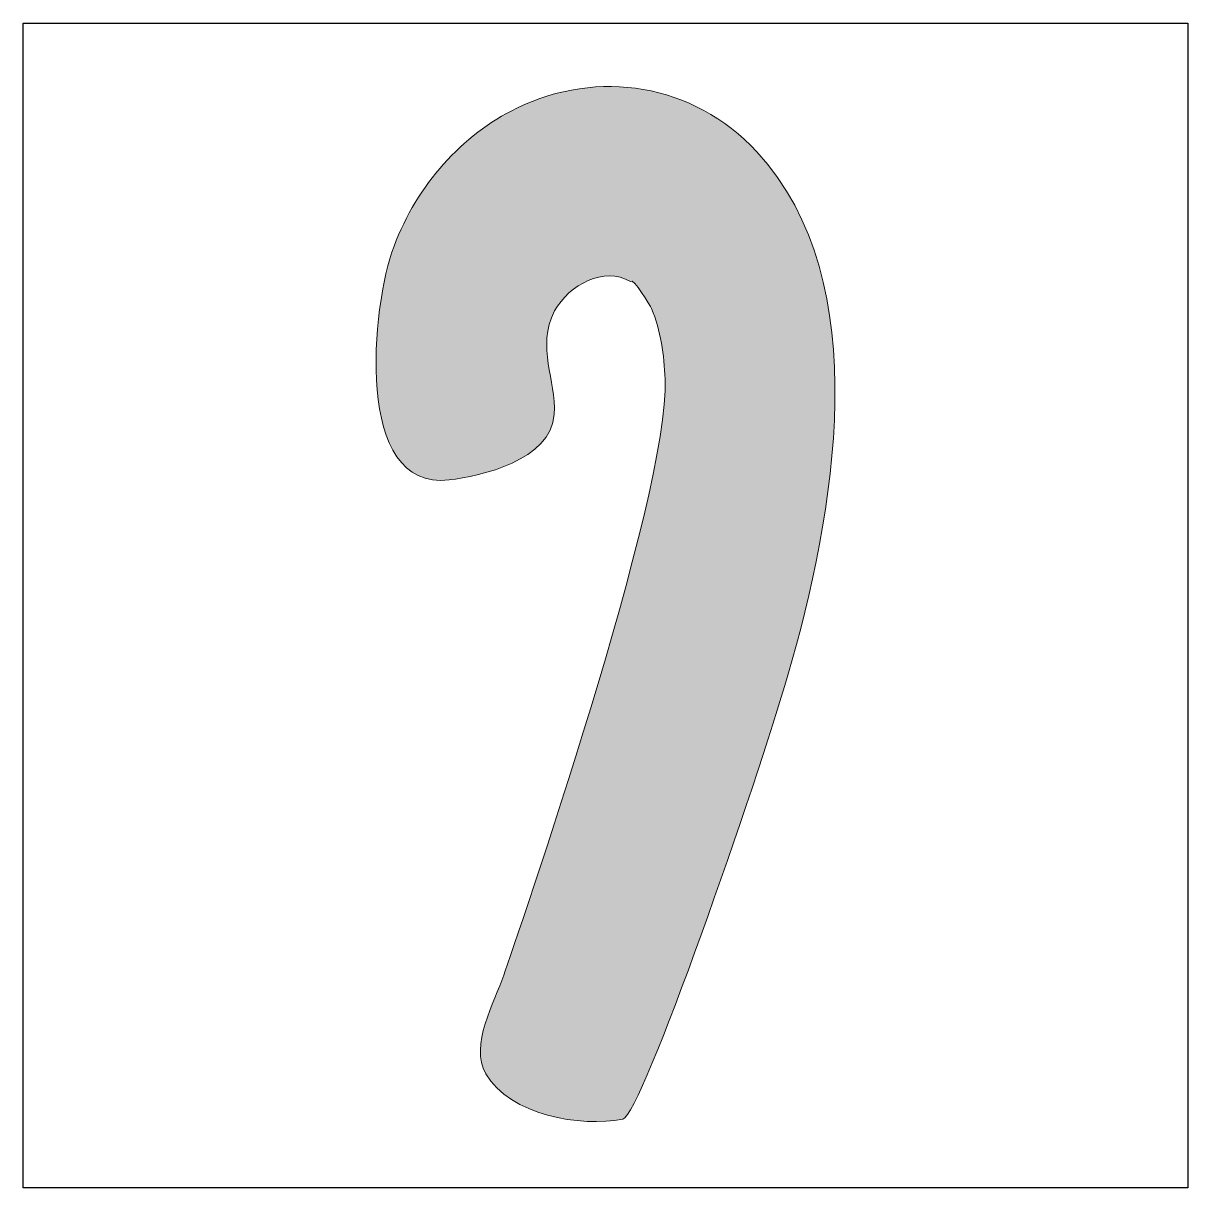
# Model space of a CAD drawing. Header units: inches. Extents: x 0 to 114, y 0 to 114.
import ezdxf

# ---------------------------------------------------------------- set-up
doc = ezdxf.new("R2010")
doc.units = ezdxf.units.IN
doc.header["$MEASUREMENT"] = 0
doc.layers.add('Image Background', color=7, linetype='Continuous')
doc.layers.add('Layer 1', color=7, linetype='Continuous')
picture_1 = doc.add_image_def('image1.png', size_in_pixel=(1350, 1350))

msp = doc.modelspace()

# ---------------------------------------------------------------- hatches: boundary and pattern name
at = {"layer": 'Layer 1', "true_color": 0xba3c2e}
h = msp.add_hatch(color=15, dxfattribs=at)
h.dxf.hatch_style = 2
edge = h.paths.add_edge_path()
edge.add_spline(control_points=[(72.01, 101.68), (65.75, 108.44), (56.38, 109.83), (48.44, 105.97), (43.07, 103.35), (38.67, 98.46), (36.39, 92.42), (34.19, 86.58), (32.36, 68.33), (41.81, 69.48), (44.88, 69.85), (51.81, 71.38), (52.11, 75.92), (52.34, 79.33), (50.31, 82.45), (52.16, 86.07), (53.6, 88.68), (57, 90.43), (59.6, 88.96), (59.86, 89.37), (61.57, 86.52), (61.67, 86.29), (62.59, 84.16), (62.89, 81.71), (63, 79.37), (63.51, 67.99), (48.3, 24.18), (47.16, 20.86), (46.27, 18.27), (43.79, 13.92), (45.39, 11.19), (47.8, 7.09), (54.69, 5.92), (58.86, 6.74), (60.69, 7.1), (72.1, 40.07), (75.05, 50.31), (79.6, 65.99), (83.83, 88.9), (72.01, 101.68)], knot_values=[0, 0, 0, 0, 1, 1, 1, 2, 2, 2, 3, 3, 3, 4, 4, 4, 5, 5, 5, 6, 6, 6, 7, 7, 7, 8, 8, 8, 9, 9, 9, 10, 10, 10, 11, 11, 11, 12, 12, 12, 13, 13, 13, 13], degree=3, periodic=1)

# ---------------------------------------------------------------- linework, layer by layer
at = {"layer": 'Layer 1', "lineweight": 0}
msp.add_open_spline([(72.01, 101.68), (65.75, 108.44), (56.38, 109.83), (48.44, 105.97), (43.07, 103.35), (38.67, 98.46), (36.39, 92.42), (34.19, 86.58), (32.36, 68.33), (41.81, 69.48), (44.88, 69.85), (51.81, 71.38), (52.11, 75.92), (52.34, 79.33), (50.31, 82.45), (52.16, 86.07), (53.6, 88.68), (57, 90.43), (59.6, 88.96), (59.86, 89.37), (61.57, 86.52), (61.67, 86.29), (62.59, 84.16), (62.89, 81.71), (63, 79.37), (63.51, 67.99), (48.3, 24.18), (47.16, 20.86), (46.27, 18.27), (43.79, 13.92), (45.39, 11.19), (47.8, 7.09), (54.69, 5.92), (58.86, 6.74), (60.69, 7.1), (72.1, 40.07), (75.05, 50.31), (79.6, 65.99), (83.83, 88.9), (72.01, 101.68)], degree=3, knots=[0, 0, 0, 0, 1, 1, 1, 2, 2, 2, 3, 3, 3, 4, 4, 4, 5, 5, 5, 6, 6, 6, 7, 7, 7, 8, 8, 8, 9, 9, 9, 10, 10, 10, 11, 11, 11, 12, 12, 12, 13, 13, 13, 13], dxfattribs=at)

# ---------------------------------------------------------------- pictures from other files: only their frames are drawn
at = {"layer": 'Image Background'}
image = msp.add_image(picture_1, insert=(0, 0), size_in_units=(114.3, 114.3), dxfattribs=at)

doc.saveas('drawing.dxf')
